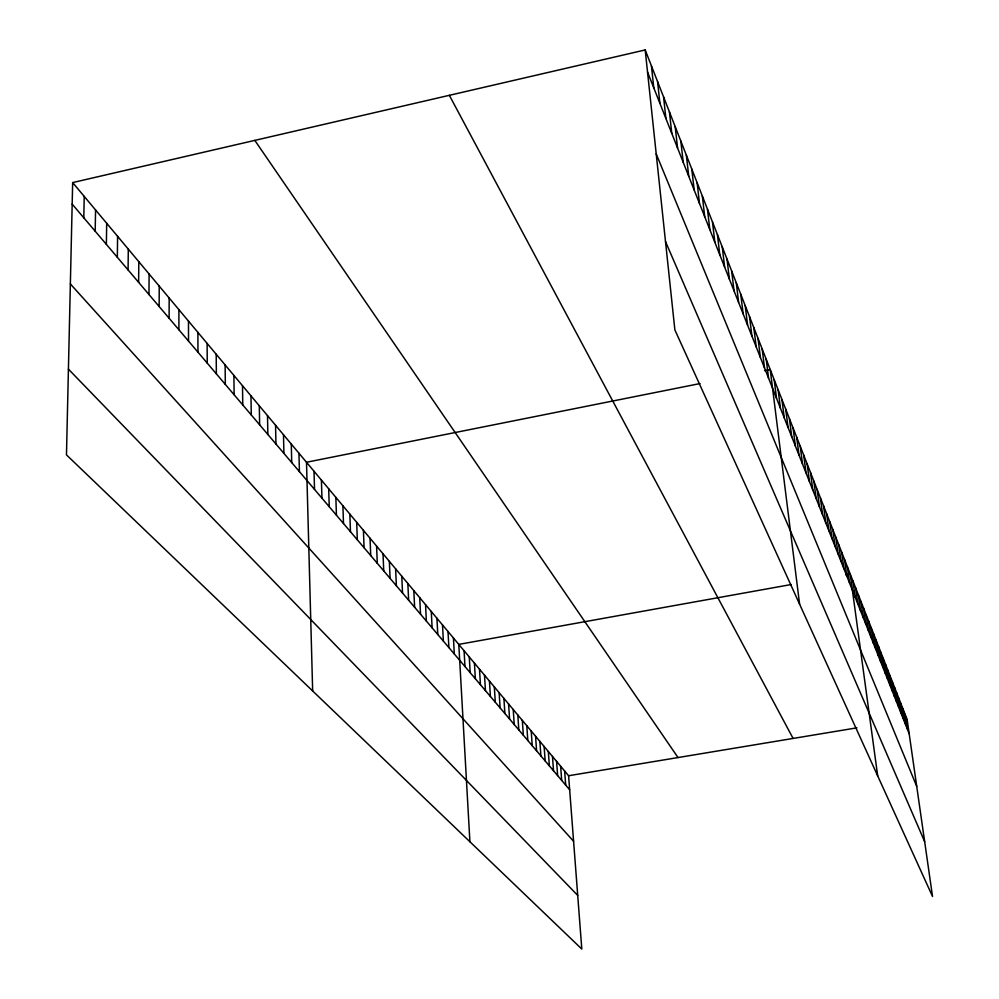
<?xml version="1.0" encoding="UTF-8"?>
<svg xmlns="http://www.w3.org/2000/svg" width="999" height="999" viewBox="0 0 999 999"><rect width="100%" height="100%" fill="white"/><g stroke="black" fill="none" stroke-linecap="round" stroke-linejoin="round"><path stroke-width="1.5" d="M169.118 318.256L169.156 297.977M159.153 306.506L159.216 286.101M148.988 294.543L149.101 274.001M138.636 282.367L138.799 261.676M128.084 269.942L128.297 249.126M117.333 257.292L117.595 236.326M106.369 244.38L106.693 223.277M95.192 231.231L95.567 209.977M83.804 217.807L84.228 196.416M72.665 182.58L66.471 454.882L581.805 949.05L568.593 775.736L72.665 182.58L645.192 49.95L907.129 719.492L932.529 896.478L674.874 329.932L645.192 49.95M700.012 383.566L306.506 462.262L312.662 690.958M764.522 370.666L770.217 369.53L799.6 604.195M791.158 584.54L458.791 644.392L469.905 841.745M845.616 574.725L850.174 573.913L877.684 775.886M568.593 775.736L856.955 727.834M904.257 719.979L907.129 719.492M68.419 369.143L577.722 895.416M70.355 283.941L573.588 841.27M72.178 204.121L569.667 789.772M254.82 140.384L678.021 757.554M449.35 95.317L793.094 738.436M665.509 241.583L924.662 841.67M656.218 153.958L916.72 786.375M647.527 72.04L909.177 733.815M905.082 714.273L907.142 728.658M903.021 708.99L905.082 723.451M900.923 703.633L902.996 718.169M898.8 698.214L900.886 712.824M896.652 692.732L898.738 707.417M894.48 687.175L896.578 701.935M892.282 681.555L894.38 696.39M890.059 675.861L892.169 690.771M887.799 670.092L889.909 685.077M885.514 664.248L887.636 679.32M883.203 658.341L885.326 673.476M880.856 652.347L882.991 667.569M878.483 646.278L880.619 661.588M876.073 640.122L878.221 655.519M873.638 633.903L875.798 649.362M871.165 627.584L873.338 643.144M868.668 621.191L870.841 636.825M866.133 614.71L868.306 630.431M863.561 608.141L865.746 623.95M860.963 601.473L863.148 617.37M858.316 594.73L860.514 610.714M855.644 587.887L857.841 603.958M852.921 580.943L855.132 597.102M847.377 566.77L849.6 583.116M844.555 559.54L846.777 575.973M841.682 552.197L843.905 568.731M838.76 544.755L841.008 561.376M835.813 537.2L838.061 553.921M832.816 529.532L835.064 546.353M829.769 521.753L832.03 538.673M826.685 513.861L828.945 530.869M823.551 505.856L825.823 522.964M820.366 497.727L822.639 514.935M817.132 489.473L819.417 506.78M813.86 481.093L816.146 498.501M810.526 472.577L812.824 490.097M807.155 463.936L809.452 481.555M803.72 455.157L806.018 472.889M800.224 446.241L802.534 464.085M796.69 437.187L799 455.132M793.081 427.984L795.404 446.041M789.422 418.643L791.757 436.8M785.714 409.14L788.036 427.41M781.93 399.475L784.265 417.869M778.096 389.66L780.431 408.166M774.188 379.67L776.523 398.301M766.221 359.315L768.568 378.171M762.162 348.938L764.51 367.907M758.029 338.374L760.389 357.467M753.82 327.635L756.193 346.853M749.55 316.708L751.91 336.051M745.204 305.594L747.564 325.05M740.771 294.28L743.144 313.861M736.275 282.754L738.636 302.472M731.68 271.041L734.053 290.884M727.01 259.103L729.382 279.071M722.252 246.94L724.637 267.045M717.419 234.565L719.792 254.795M712.487 221.953L714.859 242.32M707.454 209.103L709.827 229.608M702.334 196.016L704.707 216.646M697.115 182.667L699.487 203.446M691.795 169.068L694.168 189.985M686.363 155.195L688.736 176.249M680.831 141.046L683.204 162.25M675.187 126.623L677.559 147.977M669.43 111.913L671.79 133.404M663.561 96.891L665.908 118.531M657.554 81.568L659.914 103.359M651.435 65.922L653.783 87.862M564.635 770.991L565.709 785.102M560.626 766.208L561.688 780.381M556.58 761.35L557.629 775.599M552.472 756.443L553.521 770.766M548.326 751.485L549.363 765.871M544.118 746.453L545.154 760.913M539.872 741.37L540.896 755.906M535.564 736.226L536.588 750.836M531.206 731.018L532.23 745.691M526.798 725.736L527.809 740.496M522.327 720.391L523.339 735.227M517.807 714.984L518.806 729.894M513.236 709.515L514.223 724.5M508.591 703.97L509.577 719.03M503.896 698.351L504.882 713.498M499.15 692.669L500.112 707.891M494.33 686.9L495.292 702.21M489.448 681.068L490.397 696.453M484.503 675.149L485.452 690.634M479.495 669.168L480.432 684.727M474.425 663.099L475.349 678.733M469.28 656.942L470.192 672.677M464.073 650.711L464.972 666.533M453.434 637.999L454.32 653.983M448.014 631.505L448.888 647.577M442.507 624.924L443.369 641.096M436.938 618.256L437.787 634.515M431.281 611.488L432.117 627.834M425.537 604.632L426.361 621.078M419.73 597.677L420.529 614.21M413.823 590.621L414.622 607.255M407.842 583.466L408.628 600.187M401.773 576.198L402.535 593.019M395.616 568.831L396.366 585.751M389.36 561.363L390.097 578.384M383.017 553.771L383.741 570.891M376.586 546.078L377.285 563.299M370.042 538.261L370.729 555.581M363.411 530.332L364.086 547.752M356.68 522.277L357.33 539.81M349.85 514.098L350.474 531.73M342.894 505.794L343.506 523.538M335.851 497.352L336.438 515.209M328.683 488.786L329.245 506.755M321.403 480.082L321.953 498.164M314.011 471.241L314.535 489.423M298.951 453.234L299.425 471.64M291.283 444.056L291.72 462.574M283.491 434.727L283.903 453.371M275.562 425.249L275.949 444.006M267.507 415.609L267.857 434.49M259.303 405.806L259.64 424.812M250.974 395.841L251.273 414.96M242.507 385.714L242.769 404.957M233.891 375.412L234.128 394.767M225.125 364.922L225.324 384.403M216.196 354.245L216.371 373.863M207.118 343.394L207.255 363.137M197.877 332.342L197.977 352.21M188.474 321.091L188.524 341.096M178.896 309.64L178.908 329.782"/></g></svg>
